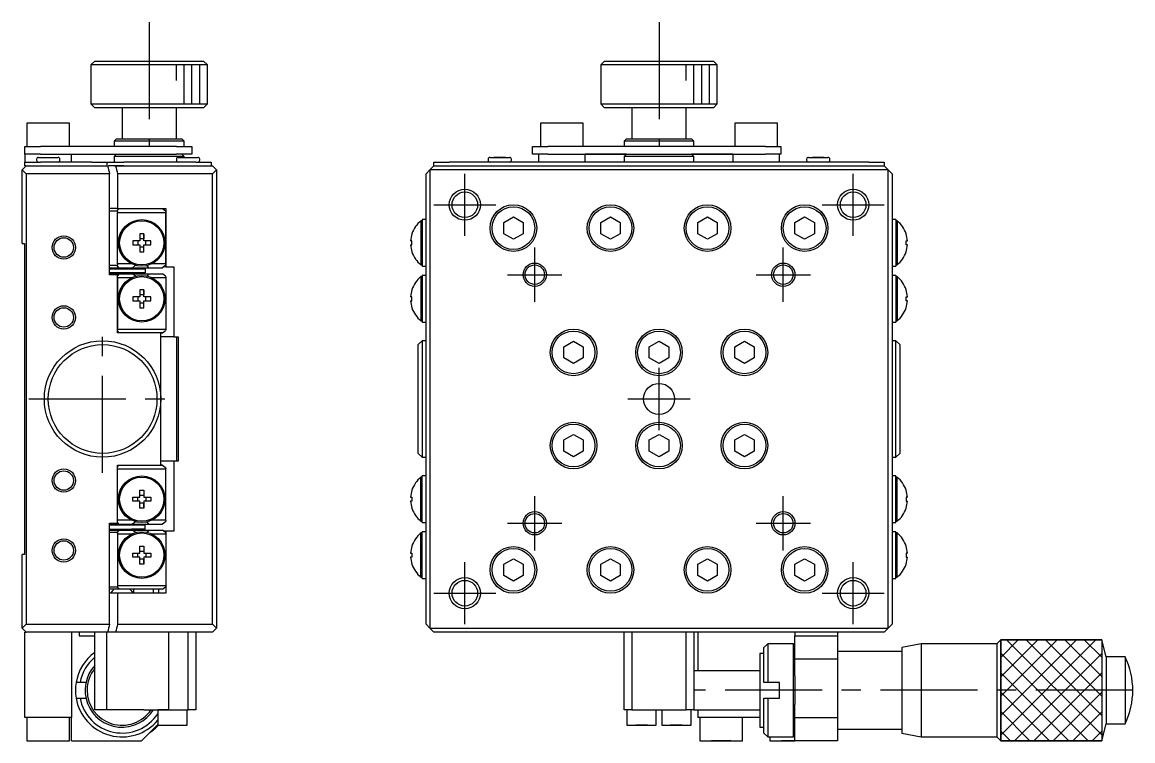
# Model space of a CAD drawing. Extents: x -19 to 366, y -14 to 260.
# Drawn here: x 55.5 to 198.5, y 108.3 to 200.8 of the extents above; entities that cross this region are included whole.
import ezdxf

# ---------------------------------------------------------------- set-up
doc = ezdxf.new("R2010")
doc.units = 0
doc.header["$LTSCALE"] = 10
doc.linetypes.add('CENTER', pattern=[2, 1.25, -0.25, 0.25, -0.25])
doc.layers.get('0').update_dxf_attribs({"linetype": 'CONTINUOUS'})
doc.layers.add('CENTER', color=1, linetype='CENTER')

msp = doc.modelspace()

# ---------------------------------------------------------------- linework, layer by layer
at = {"color": 7, "linetype": 'CONTINUOUS'}
for p, q in [((64.85, 195.750013), (64.35, 195.250013)), ((71.85, 195.250013), (64.35, 195.250013)), ((64.35, 195.250013), (64.35, 190.250013)), ((64.85, 195.750013), (71.85, 195.750013)), ((71.85, 195.750013), (78.85, 195.750013)), ((79.35, 195.250013), (71.85, 195.250013)), ((79.35, 195.250013), (78.85, 195.750013)), ((79.35, 190.250013), (79.35, 195.250013)), ((130.490839, 195.750013), (129.990839, 195.250013)), ((144.990839, 195.250013), (129.990839, 195.250013)), ((129.990839, 195.250013), (129.990839, 190.250013)), ((130.490839, 195.750013), (144.490839, 195.750013)), ((144.990839, 195.250013), (144.490839, 195.750013)), ((144.990839, 190.250013), (144.990839, 195.250013)), ((64.35, 190.250013), (71.85, 190.250013)), ((64.35, 190.250013), (64.85, 189.750013)), ((71.85, 190.250013), (79.35, 190.250013)), ((78.85, 189.750013), (79.35, 190.250013)), ((129.990839, 190.250013), (144.990839, 190.250013)), ((129.990839, 190.250013), (130.490839, 189.750013)), ((144.490839, 189.750013), (144.990839, 190.250013)), ((71.85, 189.750013), (64.85, 189.750013)), ((68.35, 189.750013), (68.35, 185.750013)), ((78.85, 189.750013), (71.85, 189.750013)), ((75.35, 185.750013), (75.35, 189.750013)), ((144.490839, 189.750013), (130.490839, 189.750013)), ((133.990839, 189.750013), (133.990839, 185.750013)), ((140.990839, 185.750013), (140.990839, 189.750013)), ((58.85, 187.750012), (56.1, 187.750012)), ((56.1, 187.750012), (56.1, 184.750012)), ((61.6, 187.750012), (58.85, 187.750012)), ((61.6, 184.750012), (61.6, 187.750012)), ((127.740839, 187.750012), (122.240839, 187.750012)), ((122.240839, 187.750012), (122.240839, 184.750012)), ((127.740839, 184.750012), (127.740839, 187.750012)), ((152.740839, 187.750012), (147.240839, 187.750012)), ((147.240839, 187.750012), (147.240839, 184.750012)), ((152.740839, 184.750012), (152.740839, 187.750012)), ((55.85, 183.750012), (55.85, 184.750012)), ((55.85, 184.750012), (57.85, 184.750012)), ((75.35, 184.750013), (57.85, 184.750012)), ((67.65, 185.750013), (67.35, 185.450013)), ((71.85, 185.450013), (67.35, 185.450013)), ((67.35, 185.450013), (67.35, 184.750013)), ((67.65, 185.750013), (71.85, 185.750013)), ((71.85, 185.750013), (76.05, 185.750013)), ((76.35, 185.450013), (71.85, 185.450013)), ((75.35, 184.750013), (77.35, 184.750013)), ((76.35, 185.450013), (76.05, 185.750013)), ((76.35, 184.750013), (76.35, 185.450013)), ((77.35, 184.750013), (77.35, 183.750013)), ((121.190839, 183.750013), (121.190839, 184.750013)), ((121.190839, 184.750013), (123.190839, 184.750013)), ((151.190839, 184.750013), (123.190839, 184.750013)), ((133.290839, 185.750013), (132.990839, 185.450013)), ((141.990839, 185.450013), (132.990839, 185.450013)), ((132.990839, 185.450013), (132.990839, 184.750013)), ((133.290839, 185.750013), (141.690839, 185.750013)), ((141.990839, 185.450013), (141.690839, 185.750013)), ((141.990839, 184.750013), (141.990839, 185.450013)), ((151.190839, 184.750013), (153.190839, 184.750013)), ((153.190839, 184.750013), (153.190839, 183.750013)), ((57.85, 183.750012), (55.85, 183.750012)), ((55.85, 183.750012), (55.85, 182.750012)), ((57.35, 183.100012), (57.35, 183.000012)), ((57.6, 183.350012), (58.85, 183.350012)), ((57.85, 183.750012), (75.35, 183.750013)), ((58.1, 183.350012), (58.725, 183.350012)), ((58.725, 183.350012), (58.975, 183.350012)), ((58.85, 183.350012), (60.1, 183.350012)), ((58.975, 183.350012), (59.6, 183.350012)), ((60.35, 183.000012), (60.35, 183.100012)), ((61.85, 182.750012), (61.85, 183.750012)), ((67.65, 183.750012), (67.35, 183.450012)), ((71.85, 183.450012), (67.35, 183.450012)), ((67.35, 183.450012), (67.35, 182.750012)), ((76.35, 183.450012), (71.85, 183.450012)), ((77.35, 183.750013), (75.35, 183.750013)), ((75.35, 183.100012), (75.35, 183.000012)), ((75.6, 183.350012), (76.85, 183.350012)), ((76.35, 183.450012), (76.05, 183.750012)), ((76.1, 183.350012), (76.725, 183.350012)), ((76.35, 183.350012), (76.35, 183.450012)), ((76.725, 183.350012), (76.975, 183.350012)), ((76.85, 183.350012), (78.1, 183.350012)), ((76.975, 183.350012), (77.6, 183.350012)), ((78.35, 183.000012), (78.35, 183.100012)), ((115.490839, 183.100012), (115.490839, 183.000012)), ((115.740839, 183.350012), (116.865839, 183.350012)), ((115.740839, 183.350012), (118.240839, 183.350012)), ((116.240839, 183.350012), (116.865839, 183.350012)), ((116.865839, 183.350012), (116.240839, 183.350012)), ((116.865839, 183.350012), (117.115839, 183.350012)), ((116.865839, 183.350012), (117.115839, 183.350012)), ((117.115839, 183.350012), (116.865839, 183.350012)), ((117.115839, 183.350012), (118.240839, 183.350012)), ((117.740839, 183.350012), (117.115839, 183.350012)), ((117.115839, 183.350012), (117.740839, 183.350012)), ((118.490839, 183.000012), (118.490839, 183.100012)), ((123.190839, 183.750013), (121.190839, 183.750013)), ((121.990839, 183.750012), (121.190839, 183.750012)), ((121.990839, 183.750012), (121.990839, 182.750012)), ((123.190839, 183.750013), (151.190839, 183.750013)), ((124.589497, 183.750011), (126.623844, 183.750011)), ((124.589497, 183.750011), (127.05515, 183.750011)), ((126.623844, 183.750011), (133.290837, 183.750011)), ((133.290839, 183.750012), (127.990839, 183.750012)), ((127.990839, 182.750012), (127.990839, 183.750012)), ((128.955885, 183.750013), (128.960757, 183.750013)), ((128.955885, 183.750012), (130.850208, 183.750012)), ((129.100291, 183.750011), (128.960757, 183.750011)), ((129.100291, 183.750011), (131.200512, 183.750013)), ((133.290837, 183.750011), (130.850208, 183.750011)), ((131.200512, 183.750011), (133.290837, 183.750011)), ((133.290839, 183.750012), (132.990839, 183.450012)), ((141.990839, 183.450012), (132.990839, 183.450012)), ((132.990839, 183.450012), (132.990839, 182.750012)), ((146.990839, 183.750012), (141.690839, 183.750012)), ((141.990839, 183.450012), (141.690839, 183.750012)), ((141.690841, 183.750011), (147.757833, 183.750011)), ((143.531469, 183.750011), (141.690841, 183.750011)), ((141.690841, 183.750011), (143.181165, 183.750011)), ((141.990839, 182.750012), (141.990839, 183.450012)), ((143.181165, 183.750012), (145.281387, 183.750013)), ((143.531469, 183.750013), (145.425792, 183.750013)), ((145.42092, 183.750011), (145.281387, 183.750011)), ((145.42092, 183.750011), (145.425792, 183.750011)), ((146.990839, 183.750012), (146.990839, 182.750012)), ((147.326527, 183.750011), (149.79218, 183.750011)), ((147.757833, 183.750011), (149.79218, 183.750011)), ((153.190839, 183.750013), (151.190839, 183.750013)), ((153.190839, 183.750012), (152.990839, 183.750012)), ((152.990839, 182.750012), (152.990839, 183.750012)), ((156.490839, 183.100012), (156.490839, 183.000012)), ((156.740839, 183.350012), (157.865839, 183.350012)), ((156.740839, 183.350012), (159.240839, 183.350012)), ((157.240839, 183.350012), (157.865839, 183.350012)), ((157.865839, 183.350012), (157.240839, 183.350012)), ((157.865839, 183.350012), (158.115839, 183.350012)), ((157.865839, 183.350012), (158.115839, 183.350012)), ((158.115839, 183.350012), (157.865839, 183.350012)), ((158.115839, 183.350012), (159.240839, 183.350012)), ((158.740839, 183.350012), (158.115839, 183.350012)), ((158.115839, 183.350012), (158.740839, 183.350012)), ((159.490839, 183.000012), (159.490839, 183.100012)), ((55.5, 181.750012), (56, 182.250012)), ((55.5, 172.250012), (55.5, 181.750012)), ((56, 181.250012), (55.5, 181.750012)), ((55.85, 182.250012), (55.85, 182.750012)), ((55.85, 182.750012), (57.85, 182.750012)), ((56, 182.250012), (55.85, 182.250012)), ((56, 182.250012), (57.85, 182.250012)), ((58.05, 182.750012), (57.85, 182.750012)), ((57.85, 182.250012), (64.453494, 182.250012)), ((57.85, 182.250012), (64.453494, 182.250012)), ((59.65, 182.750012), (58.05, 182.750012)), ((64.453494, 182.750012), (59.65, 182.750012)), ((64.453494, 182.750012), (66.453494, 182.750012)), ((64.453494, 182.250012), (66.484948, 182.250012)), ((66.453494, 182.750012), (66.620395, 182.750012)), ((66.453494, 182.250012), (66.453494, 182.750012)), ((66.620395, 182.750012), (68.564491, 182.750012)), ((67.426417, 182.250012), (66.620395, 182.250012)), ((67.426417, 182.250012), (67.517159, 182.250012)), ((68.564491, 182.250012), (67.517159, 182.250012)), ((67.517159, 182.250012), (68.564491, 182.250012)), ((76.05, 182.750012), (68.564491, 182.750012)), ((68.564491, 182.250012), (77.85, 182.250012)), ((68.564491, 182.250012), (77.85, 182.250012)), ((77.65, 182.750012), (76.05, 182.750012)), ((77.85, 182.750012), (77.65, 182.750012)), ((77.85, 182.750012), (79.85, 182.750012)), ((77.85, 182.250012), (80, 182.250012)), ((79.85, 182.750012), (79.85, 182.250012)), ((80, 182.250012), (80.5, 181.750012)), ((80.5, 181.750012), (80, 181.250012)), ((80.5, 181.750012), (80.5, 122.750012)), ((107.990839, 181.750012), (107.490839, 181.250012)), ((108.490839, 182.250012), (107.990839, 181.750012)), ((107.990839, 181.750012), (107.990839, 122.750012)), ((166.990839, 181.750012), (107.990839, 181.750012)), ((108.490839, 182.250012), (108.490839, 182.750012)), ((108.490839, 182.750012), (110.490839, 182.750012)), ((108.490839, 182.250012), (166.490839, 182.250012)), ((116.190839, 182.750012), (110.490839, 182.750012)), ((117.790839, 182.750012), (116.190839, 182.750012)), ((157.190839, 182.750012), (117.790839, 182.750012)), ((158.790839, 182.750012), (157.190839, 182.750012)), ((164.490839, 182.750012), (158.790839, 182.750012)), ((164.490839, 182.750012), (166.490839, 182.750012)), ((166.490839, 182.750012), (166.490839, 182.250012)), ((166.990839, 181.750012), (166.490839, 182.250012)), ((166.990839, 122.750012), (166.990839, 181.750012)), ((167.490839, 181.250012), (166.990839, 181.750012)), ((56, 181.250012), (56, 123.250012)), ((66.744322, 181.250012), (56, 181.250012)), ((66.744322, 168.250012), (66.744322, 181.250012)), ((67.778911, 181.250012), (67.778911, 176.750012)), ((80, 181.250012), (67.778911, 181.250012)), ((80, 123.250012), (80, 181.250012)), ((107.490839, 123.250012), (107.490839, 181.250012)), ((167.490839, 181.250012), (167.490839, 123.250012)), ((67.778911, 176.750012), (66.744322, 176.750012)), ((66.744322, 176.450013), (67.725802, 176.450013)), ((67.725802, 176.450013), (67.956984, 176.750013)), ((67.778911, 176.750012), (74.000341, 176.750012)), ((67.778911, 169.650013), (67.778911, 176.250013)), ((67.778911, 176.250013), (74.000341, 176.250013)), ((73.549298, 176.750013), (73.944126, 176.450013)), ((74.000341, 176.750012), (74.000341, 176.250012)), ((74.000341, 169.650013), (74.000341, 176.250013)), ((74.000341, 176.250012), (74.000341, 169.650013)), ((106.831284, 175.200012), (106.831284, 172.350012)), ((106.990839, 175.200012), (106.831284, 175.200012)), ((106.990839, 175.350013), (106.990839, 175.147691)), ((106.990839, 175.350013), (106.990839, 175.200012)), ((107.490839, 175.350013), (106.990839, 175.350013)), ((106.990839, 175.147691), (106.990839, 172.350013)), ((117.490839, 174.9717), (118.740839, 175.693388)), ((117.490839, 173.528325), (117.490839, 174.9717)), ((118.740839, 175.693388), (119.990839, 174.9717)), ((119.990839, 174.9717), (119.990839, 173.528325)), ((129.990839, 174.9717), (131.240839, 175.693388)), ((129.990839, 173.528325), (129.990839, 174.9717)), ((131.240839, 175.693388), (132.490839, 174.9717)), ((132.490839, 174.9717), (132.490839, 173.528325)), ((142.490839, 174.9717), (143.740839, 175.693388)), ((142.490839, 173.528325), (142.490839, 174.9717)), ((143.740839, 175.693388), (144.990839, 174.9717)), ((144.990839, 174.9717), (144.990839, 173.528325)), ((154.990839, 174.9717), (156.240839, 175.693388)), ((154.990839, 173.528325), (154.990839, 174.9717)), ((156.240839, 175.693388), (157.490839, 174.9717)), ((157.490839, 174.9717), (157.490839, 173.528325)), ((167.990839, 175.350013), (167.490839, 175.350013)), ((167.990839, 175.350013), (167.990839, 175.147691)), ((167.990839, 175.350013), (167.990839, 175.200012)), ((168.150394, 175.200012), (167.990839, 175.200012)), ((167.990839, 175.147691), (167.990839, 172.350013)), ((168.150394, 175.200012), (168.150394, 172.350012)), ((71.15, 173.50512), (70.63, 173.50512)), ((70.63, 173.50512), (70.63, 172.610012)), ((71.15, 172.610012), (71.15, 173.50512)), ((71.15, 173.50512), (71.15, 172.868414)), ((105.685396, 173.50512), (105.6771, 173.509167)), ((105.685396, 173.50512), (105.6771, 173.509167)), ((118.740839, 172.806637), (117.490839, 173.528325)), ((119.990839, 173.528325), (118.740839, 172.806637)), ((131.240839, 172.806637), (129.990839, 173.528325)), ((132.490839, 173.528325), (131.240839, 172.806637)), ((143.740839, 172.806637), (142.490839, 173.528325)), ((144.990839, 173.528325), (143.740839, 172.806637)), ((156.240839, 172.806637), (154.990839, 173.528325)), ((157.490839, 173.528325), (156.240839, 172.806637)), ((169.296281, 173.50512), (169.304578, 173.509167)), ((169.296281, 173.50512), (169.304578, 173.509167)), ((55.5, 172.250012), (55.8, 172.250012)), ((55.8, 172.250012), (55.8, 132.250012)), ((70.63, 172.610012), (69.734892, 172.610012)), ((69.734892, 172.610012), (69.734892, 172.090012)), ((69.734892, 172.090012), (70.63, 172.090012)), ((70.371599, 172.610012), (70.371599, 172.090012)), ((71.15, 172.868414), (70.63, 172.868414)), ((70.63, 172.090012), (70.63, 171.194905)), ((70.63, 171.831611), (71.15, 171.831611)), ((71.15, 172.610012), (71.15, 172.868414)), ((72.045108, 172.610012), (71.15, 172.610012)), ((71.15, 172.090012), (72.045108, 172.090012)), ((71.15, 171.194905), (71.15, 172.090012)), ((71.15, 171.831611), (71.15, 172.090012)), ((71.15, 171.194905), (71.15, 171.831611)), ((71.408401, 172.090012), (71.408401, 172.610012)), ((72.045108, 172.090012), (72.045108, 172.610012)), ((105.685396, 172.610012), (105.509154, 172.610012)), ((105.509154, 172.090012), (105.685396, 172.090012)), ((105.685396, 172.090012), (105.685396, 172.610012)), ((106.831284, 172.350012), (106.831284, 169.500012)), ((106.990839, 172.350013), (106.990839, 169.552337)), ((167.990839, 172.350013), (167.990839, 169.552337)), ((168.150394, 172.350012), (168.150394, 169.500012)), ((169.296281, 172.610012), (169.472523, 172.610012)), ((169.296281, 172.090012), (169.296281, 172.610012)), ((169.472523, 172.090012), (169.296281, 172.090012)), ((70.63, 171.194905), (71.15, 171.194905)), ((105.6771, 171.190858), (105.685396, 171.194905)), ((105.6771, 171.190858), (105.685396, 171.194905)), ((169.304578, 171.190858), (169.296281, 171.194905)), ((169.304578, 171.190858), (169.296281, 171.194905)), ((67.725802, 169.450013), (66.744322, 169.450013)), ((66.744322, 169.150013), (67.956984, 169.150013)), ((66.859682, 169.150013), (66.744322, 169.034929)), ((66.744322, 169.000012), (71.345123, 169.000012)), ((66.744322, 169.000012), (67.29242, 169.000012)), ((67.29242, 169.000012), (66.762714, 169.000012)), ((66.762714, 169.000012), (67.127887, 169.000012)), ((67.127887, 169.000012), (70.086271, 169.000012)), ((67.29242, 169.000012), (67.321863, 169.033624)), ((67.321863, 169.033624), (67.354398, 169.070004)), ((67.354398, 169.070004), (67.389791, 169.108893)), ((67.417183, 169.033624), (67.379869, 169.000012)), ((67.389791, 169.108893), (67.427789, 169.150013)), ((67.456905, 169.070004), (67.417183, 169.033624)), ((67.498752, 169.108893), (67.456905, 169.070004)), ((67.542423, 169.150013), (67.498752, 169.108893)), ((67.956984, 169.150013), (67.725802, 169.450013)), ((69.58233, 169.650013), (67.778911, 169.650013)), ((67.956984, 169.150013), (69.700756, 169.150013)), ((69.588833, 169.000012), (69.438791, 169.150013)), ((69.588833, 169.000012), (70.126104, 169.000012)), ((71.345123, 169.000012), (69.588833, 169.000012)), ((69.721098, 169.000012), (69.588833, 169.000012)), ((69.588833, 169.000012), (69.883296, 169.000012)), ((69.883296, 169.000012), (69.588833, 169.000012)), ((70.85, 169.000012), (69.588833, 169.000012)), ((70.100121, 169.456299), (69.700756, 169.150013)), ((69.700756, 169.150013), (71.801383, 169.150013)), ((70.086271, 169.000012), (69.721098, 169.000012)), ((70.068038, 168.999944), (69.963581, 169.149964)), ((70.538169, 169.000012), (70.06782, 169.000012)), ((70.85, 169.000012), (70.06782, 169.000012)), ((70.126104, 169.000012), (70.538169, 169.000012)), ((70.85, 169.150013), (70.85, 169.000012)), ((71.345123, 169.000012), (71.345123, 168.500012)), ((71.801383, 169.150013), (71.585433, 169.432765)), ((71.801383, 169.150013), (73.549298, 169.150013)), ((74.000341, 169.650013), (72.19767, 169.650013)), ((73.944126, 169.450013), (73.549298, 169.150013)), ((74.000341, 169.250012), (73.6554, 169.250012)), ((74.000341, 169.650013), (74.000341, 169.250012)), ((74.000341, 169.250012), (75.039744, 169.250012)), ((75.039744, 169.250012), (75.039744, 160.250012)), ((106.831284, 169.500012), (106.990839, 169.500012)), ((106.990839, 169.552337), (106.990839, 169.350013)), ((106.990839, 169.500012), (106.990839, 169.350013)), ((106.990839, 169.350013), (107.490839, 169.350013)), ((167.490839, 169.350013), (167.990839, 169.350013)), ((167.990839, 169.552337), (167.990839, 169.350013)), ((167.990839, 169.500012), (167.990839, 169.350013)), ((167.990839, 169.500012), (168.150394, 169.500012)), ((71.345123, 168.500012), (66.744322, 168.500012)), ((66.744322, 168.350013), (67.956984, 168.350013)), ((67.778911, 168.250012), (66.744322, 168.250012)), ((66.75753, 168.500012), (66.7886, 168.466401)), ((66.7886, 168.466401), (66.822631, 168.43002)), ((66.846256, 168.466401), (66.810426, 168.500012)), ((66.822631, 168.43002), (66.859381, 168.391132)), ((66.884634, 168.43002), (66.846256, 168.466401)), ((66.859381, 168.391132), (66.898586, 168.350013)), ((66.925287, 168.391132), (66.884634, 168.43002)), ((66.967924, 168.350013), (66.925287, 168.391132)), ((67.260153, 168.500012), (67.410194, 168.350013)), ((67.956984, 168.350013), (67.778879, 168.118944)), ((67.778911, 167.850013), (67.778911, 168.250012)), ((67.778911, 167.850013), (67.778911, 161.250013)), ((69.58233, 167.850013), (67.778911, 167.850013)), ((67.778911, 161.250013), (67.778911, 167.850013)), ((67.956984, 168.350013), (69.700756, 168.350013)), ((69.421196, 168.350013), (69.459194, 168.391132)), ((69.459194, 168.391132), (69.494586, 168.43002)), ((69.494586, 168.43002), (69.527121, 168.466401)), ((69.527121, 168.466401), (69.556565, 168.500012)), ((70.100121, 168.043726), (69.700756, 168.350013)), ((69.700756, 168.350012), (71.801383, 168.350012)), ((69.862753, 168.350013), (70.007698, 168.500012)), ((70.85, 168.500012), (70.85, 168.350013)), ((71.801383, 168.350013), (71.585433, 168.06726)), ((71.801383, 168.350013), (73.549298, 168.350013)), ((74.000341, 167.850013), (72.19767, 167.850013)), ((73.944126, 168.050013), (73.549298, 168.350013)), ((74.000341, 167.850013), (74.000341, 161.250013)), ((106.831284, 168.000012), (106.831284, 165.150012)), ((106.990839, 168.000012), (106.831284, 168.000012)), ((106.990839, 168.150013), (106.990839, 167.947691)), ((106.990839, 168.150013), (106.990839, 168.000012)), ((107.490839, 168.150013), (106.990839, 168.150013)), ((106.990839, 167.947691), (106.990839, 165.150013)), ((167.990839, 168.150013), (167.490839, 168.150013)), ((167.990839, 168.150013), (167.990839, 167.947691)), ((167.990839, 168.150013), (167.990839, 168.000012)), ((168.150394, 168.000012), (167.990839, 168.000012)), ((167.990839, 167.947691), (167.990839, 165.150013)), ((168.150394, 168.000012), (168.150394, 165.150012)), ((71.15, 166.30512), (70.63, 166.30512)), ((70.63, 166.30512), (70.63, 165.410012)), ((71.15, 165.410012), (71.15, 166.30512)), ((71.15, 166.30512), (71.15, 165.668414)), ((105.685396, 166.30512), (105.6771, 166.309167)), ((105.685396, 166.30512), (105.6771, 166.309167)), ((169.296281, 166.30512), (169.304578, 166.309167)), ((169.296281, 166.30512), (169.304578, 166.309167)), ((69.734892, 165.410012), (69.734892, 164.890012)), ((70.63, 165.410012), (69.734892, 165.410012)), ((69.734892, 164.890012), (70.63, 164.890012)), ((70.371599, 165.410012), (70.371599, 164.890012)), ((71.15, 165.668414), (70.63, 165.668414)), ((70.63, 164.890012), (70.63, 163.994905)), ((70.63, 164.631611), (71.15, 164.631611)), ((71.15, 165.410012), (71.15, 165.668414)), ((72.045108, 165.410012), (71.15, 165.410012)), ((71.15, 164.890012), (72.045108, 164.890012)), ((71.15, 163.994905), (71.15, 164.890012)), ((71.15, 164.631611), (71.15, 164.890012)), ((71.15, 163.994905), (71.15, 164.631611)), ((71.408401, 164.890012), (71.408401, 165.410012)), ((72.045108, 164.890012), (72.045108, 165.410012)), ((105.685396, 165.410012), (105.509154, 165.410012)), ((105.509154, 164.890012), (105.685396, 164.890012)), ((105.685396, 164.890012), (105.685396, 165.410012)), ((106.831284, 165.150012), (106.831284, 162.300012)), ((106.990839, 165.150013), (106.990839, 162.352337)), ((167.990839, 165.150013), (167.990839, 162.352337)), ((168.150394, 165.150012), (168.150394, 162.300012)), ((169.296281, 165.410012), (169.472523, 165.410012)), ((169.296281, 164.890012), (169.296281, 165.410012)), ((169.472523, 164.890012), (169.296281, 164.890012)), ((70.63, 163.994905), (71.15, 163.994905)), ((105.6771, 163.990858), (105.685396, 163.994905)), ((105.6771, 163.990858), (105.685396, 163.994905)), ((169.304578, 163.990858), (169.296281, 163.994905)), ((169.304578, 163.990858), (169.296281, 163.994905)), ((106.831284, 162.300012), (106.990839, 162.300012)), ((106.990839, 162.352337), (106.990839, 162.150013)), ((106.990839, 162.300012), (106.990839, 162.150013)), ((106.990839, 162.150013), (107.490839, 162.150013)), ((167.490839, 162.150013), (167.990839, 162.150013)), ((167.990839, 162.352337), (167.990839, 162.150013)), ((167.990839, 162.300012), (167.990839, 162.150013)), ((167.990839, 162.300012), (168.150394, 162.300012)), ((67.778879, 160.981081), (67.956984, 160.750013)), ((67.778911, 161.250013), (74.000341, 161.250013)), ((67.778911, 160.750012), (67.778911, 161.250013)), ((73.35, 160.750012), (67.778911, 160.750012)), ((73.549298, 160.750013), (73.35, 160.750013)), ((73.35, 160.750012), (73.549298, 160.750012)), ((73.35, 152.250012), (73.35, 160.750012)), ((75.039744, 160.250012), (73.35, 160.250012)), ((73.549298, 160.750013), (73.944126, 161.050013)), ((75.039744, 160.250012), (75.559733, 160.250012)), ((75.35, 160.250012), (75.35, 144.250012)), ((75.559733, 160.250012), (75.559733, 144.250012)), ((106.990839, 159.750012), (106.490839, 159.250012)), ((106.490839, 152.250012), (106.490839, 159.250012)), ((106.990839, 159.750012), (106.990839, 152.250012)), ((107.490839, 159.750012), (106.990839, 159.750012)), ((125.240839, 158.9717), (126.490839, 159.693388)), ((125.240839, 157.528325), (125.240839, 158.9717)), ((126.490839, 159.693388), (127.740839, 158.9717)), ((127.740839, 158.9717), (127.740839, 157.528325)), ((136.240839, 158.9717), (137.490839, 159.693388)), ((136.240839, 157.528325), (136.240839, 158.9717)), ((137.490839, 159.693388), (138.740839, 158.9717)), ((138.740839, 158.9717), (138.740839, 157.528325)), ((147.240839, 158.9717), (148.490839, 159.693388)), ((147.240839, 157.528325), (147.240839, 158.9717)), ((148.490839, 159.693388), (149.740839, 158.9717)), ((149.740839, 158.9717), (149.740839, 157.528325)), ((167.990839, 159.750012), (167.490839, 159.750012)), ((167.990839, 152.250012), (167.990839, 159.750012)), ((168.490839, 159.250012), (167.990839, 159.750012)), ((168.490839, 159.250012), (168.490839, 152.250012)), ((126.490839, 156.806637), (125.240839, 157.528325)), ((127.740839, 157.528325), (126.490839, 156.806637)), ((137.490839, 156.806637), (136.240839, 157.528325)), ((138.740839, 157.528325), (137.490839, 156.806637)), ((148.490839, 156.806637), (147.240839, 157.528325)), ((149.740839, 157.528325), (148.490839, 156.806637)), ((73.35, 143.750012), (73.35, 152.250012)), ((106.490839, 145.250012), (106.490839, 152.250012)), ((106.990839, 152.250012), (106.990839, 144.750012)), ((167.990839, 144.750012), (167.990839, 152.250012)), ((168.490839, 152.250012), (168.490839, 145.250012)), ((125.240839, 146.9717), (126.490839, 147.693388)), ((126.490839, 147.693388), (127.740839, 146.9717)), ((136.240839, 146.9717), (137.490839, 147.693388)), ((137.490839, 147.693388), (138.740839, 146.9717)), ((147.240839, 146.9717), (148.490839, 147.693388)), ((148.490839, 147.693388), (149.740839, 146.9717)), ((125.240839, 145.528325), (125.240839, 146.9717)), ((127.740839, 146.9717), (127.740839, 145.528325)), ((136.240839, 145.528325), (136.240839, 146.9717)), ((138.740839, 146.9717), (138.740839, 145.528325)), ((147.240839, 145.528325), (147.240839, 146.9717)), ((149.740839, 146.9717), (149.740839, 145.528325)), ((106.490839, 145.250012), (106.990839, 144.750012)), ((106.990839, 144.750012), (107.490839, 144.750012)), ((126.490839, 144.806637), (125.240839, 145.528325)), ((127.740839, 145.528325), (126.490839, 144.806637)), ((137.490839, 144.806637), (136.240839, 145.528325)), ((138.740839, 145.528325), (137.490839, 144.806637)), ((148.490839, 144.806637), (147.240839, 145.528325)), ((149.740839, 145.528325), (148.490839, 144.806637)), ((167.490839, 144.750012), (167.990839, 144.750012)), ((167.990839, 144.750012), (168.490839, 145.250012)), ((67.778879, 143.518944), (67.956984, 143.750012)), ((67.778911, 143.750012), (73.35, 143.750012)), ((67.778911, 143.250012), (67.778911, 143.750012)), ((67.778911, 136.650012), (67.778911, 143.250012)), ((67.778911, 143.250012), (74.000341, 143.250012)), ((67.778911, 136.650012), (67.778911, 143.250012)), ((75.039744, 144.250012), (73.35, 144.250012)), ((73.549298, 143.750012), (73.35, 143.750012)), ((73.35, 143.750012), (73.549298, 143.750012)), ((73.549298, 143.750012), (73.944126, 143.450012)), ((74.000341, 136.650012), (74.000341, 143.250012)), ((75.039744, 144.250012), (75.039744, 135.250012)), ((75.559733, 144.250012), (75.039744, 144.250012)), ((106.831284, 139.350012), (106.831284, 142.200012)), ((106.990839, 142.200012), (106.831284, 142.200012)), ((106.990839, 142.200012), (106.990839, 142.350012)), ((106.990839, 142.147688), (106.990839, 142.350012)), ((107.490839, 142.350012), (106.990839, 142.350012)), ((106.990839, 139.350012), (106.990839, 142.147688)), ((167.990839, 142.350012), (167.490839, 142.350012)), ((167.990839, 142.147688), (167.990839, 142.350012)), ((167.990839, 142.200012), (167.990839, 142.350012)), ((168.150394, 142.200012), (167.990839, 142.200012)), ((167.990839, 139.350012), (167.990839, 142.147688)), ((168.150394, 139.350012), (168.150394, 142.200012)), ((70.63, 140.50512), (71.15, 140.50512)), ((70.63, 139.610012), (70.63, 140.50512)), ((71.15, 140.50512), (71.15, 139.610012)), ((71.15, 140.50512), (71.15, 139.868414)), ((105.6771, 140.509167), (105.685396, 140.50512)), ((105.6771, 140.509167), (105.685396, 140.50512)), ((169.304578, 140.509167), (169.296281, 140.50512)), ((169.304578, 140.509167), (169.296281, 140.50512)), ((69.734892, 139.610012), (70.63, 139.610012)), ((69.734892, 139.090012), (69.734892, 139.610012)), ((70.63, 139.090012), (69.734892, 139.090012)), ((70.371599, 139.090012), (70.371599, 139.610012)), ((70.63, 139.868414), (71.15, 139.868414)), ((70.63, 138.194905), (70.63, 139.090012)), ((71.15, 138.831611), (70.63, 138.831611)), ((71.15, 139.868414), (71.15, 139.610012)), ((71.15, 139.610012), (72.045108, 139.610012)), ((71.15, 139.090012), (71.15, 138.194905)), ((72.045108, 139.090012), (71.15, 139.090012)), ((71.15, 139.090012), (71.15, 138.831611)), ((71.15, 138.194905), (71.15, 138.831611)), ((71.408401, 139.610012), (71.408401, 139.090012)), ((72.045108, 139.610012), (72.045108, 139.090012)), ((105.509154, 139.610012), (105.685396, 139.610012)), ((105.685396, 139.090012), (105.509154, 139.090012)), ((105.685396, 139.610012), (105.685396, 139.090012)), ((106.831284, 136.500012), (106.831284, 139.350012)), ((106.990839, 136.552334), (106.990839, 139.350012)), ((167.990839, 136.552334), (167.990839, 139.350012)), ((168.150394, 136.500012), (168.150394, 139.350012)), ((169.472523, 139.610012), (169.296281, 139.610012)), ((169.296281, 139.610012), (169.296281, 139.090012)), ((169.296281, 139.090012), (169.472523, 139.090012)), ((71.15, 138.194905), (70.63, 138.194905)), ((105.685396, 138.194905), (105.6771, 138.190858)), ((105.685396, 138.194905), (105.6771, 138.190858)), ((169.296281, 138.194905), (169.304578, 138.190858)), ((169.296281, 138.194905), (169.304578, 138.190858)), ((66.744322, 136.250012), (67.778911, 136.250012)), ((66.744322, 123.250012), (66.744322, 136.250012)), ((66.744322, 136.150012), (67.956984, 136.150012)), ((71.345123, 136.000013), (66.744322, 136.000013)), ((66.75753, 136.000013), (66.7886, 136.033624)), ((66.7886, 136.033624), (66.822631, 136.070005)), ((66.846256, 136.033624), (66.810426, 136.000013)), ((66.822631, 136.070005), (66.859381, 136.108893)), ((66.884634, 136.070005), (66.846256, 136.033624)), ((66.859381, 136.108893), (66.898586, 136.150012)), ((66.925287, 136.108893), (66.884634, 136.070005)), ((66.967924, 136.150012), (66.925287, 136.108893)), ((67.410194, 136.150012), (67.260153, 136.000013)), ((67.956984, 136.150012), (67.778879, 136.381081)), ((69.58233, 136.650012), (67.778911, 136.650012)), ((67.778911, 136.250012), (67.778911, 136.650012)), ((67.956984, 136.150012), (69.700756, 136.150012)), ((69.421196, 136.150012), (69.459194, 136.108893)), ((69.459194, 136.108893), (69.494586, 136.070005)), ((69.494586, 136.070005), (69.527121, 136.033624)), ((69.527121, 136.033624), (69.556565, 136.000013)), ((70.100121, 136.456299), (69.700756, 136.150012)), ((69.700756, 136.150012), (71.801383, 136.150012)), ((70.007698, 136.000013), (69.862753, 136.150012)), ((70.85, 136.150012), (70.85, 136.000013)), ((71.345123, 135.500013), (71.345123, 136.000013)), ((71.801383, 136.150012), (71.585433, 136.432765)), ((71.801383, 136.150012), (73.549298, 136.150012)), ((74.000341, 136.650012), (72.19767, 136.650012)), ((73.944126, 136.450012), (73.549298, 136.150012)), ((106.831284, 136.500012), (106.990839, 136.500012)), ((106.990839, 136.350012), (106.990839, 136.552334)), ((106.990839, 136.350012), (106.990839, 136.500012)), ((106.990839, 136.350012), (107.490839, 136.350012)), ((167.490839, 136.350012), (167.990839, 136.350012)), ((167.990839, 136.350012), (167.990839, 136.552334)), ((167.990839, 136.350012), (167.990839, 136.500012)), ((167.990839, 136.500012), (168.150394, 136.500012)), ((66.744322, 135.500013), (71.345123, 135.500013)), ((66.744322, 135.465096), (66.859682, 135.350012)), ((66.744322, 135.350012), (67.956984, 135.350012)), ((67.725802, 135.050012), (66.744322, 135.050012)), ((66.762714, 135.500013), (67.127887, 135.500013)), ((67.127887, 135.500013), (70.086271, 135.500013)), ((67.297816, 135.493793), (67.326358, 135.461333)), ((67.326358, 135.461333), (67.357672, 135.426396)), ((67.357672, 135.426396), (67.391556, 135.389209)), ((67.417183, 135.466401), (67.379869, 135.500013)), ((67.391556, 135.389209), (67.427789, 135.350012)), ((67.456905, 135.430021), (67.417183, 135.466401)), ((67.498752, 135.391132), (67.456905, 135.430021)), ((67.542423, 135.350012), (67.498752, 135.391132)), ((67.956984, 135.350012), (67.725802, 135.050012)), ((67.778911, 134.850012), (67.778911, 128.250012)), ((69.58233, 134.850012), (67.778911, 134.850012)), ((67.956984, 135.350012), (69.700756, 135.350012)), ((69.438791, 135.350012), (69.588833, 135.500013)), ((69.588833, 135.500013), (70.126104, 135.500013)), ((71.345123, 135.500013), (69.588833, 135.500013)), ((69.721098, 135.500013), (69.588833, 135.500013)), ((69.883296, 135.500013), (69.588833, 135.500013)), ((69.588833, 135.500013), (69.883296, 135.500013)), ((70.85, 135.500013), (69.588833, 135.500013)), ((69.700756, 135.350012), (71.801383, 135.350012)), ((70.100121, 135.043726), (69.700756, 135.350012)), ((70.086271, 135.500013), (69.721098, 135.500013)), ((69.963587, 135.350069), (70.068038, 135.500081)), ((70.538169, 135.500013), (70.067826, 135.500013)), ((70.85, 135.500013), (70.067826, 135.500013)), ((70.126104, 135.500013), (70.538169, 135.500013)), ((70.85, 135.500013), (70.85, 135.350012)), ((71.801383, 135.350012), (71.585433, 135.06726)), ((71.801383, 135.350012), (73.549298, 135.350012)), ((74.000341, 134.850012), (72.19767, 134.850012)), ((73.944126, 135.050012), (73.549298, 135.350012)), ((74.000341, 135.250012), (73.6554, 135.250012)), ((74.000341, 135.250012), (74.000341, 134.850012)), ((75.039744, 135.250012), (74.000341, 135.250012)), ((74.000341, 134.850012), (74.000341, 128.250012)), ((74.000341, 134.850012), (74.000341, 128.250012)), ((106.831284, 132.150012), (106.831284, 135.000012)), ((106.990839, 135.000012), (106.831284, 135.000012)), ((106.990839, 135.000012), (106.990839, 135.150012)), ((106.990839, 134.947688), (106.990839, 135.150012)), ((107.490839, 135.150012), (106.990839, 135.150012)), ((106.990839, 132.150012), (106.990839, 134.947688)), ((167.990839, 135.150012), (167.490839, 135.150012)), ((167.990839, 135.000012), (167.990839, 135.150012)), ((167.990839, 134.947688), (167.990839, 135.150012)), ((168.150394, 135.000012), (167.990839, 135.000012)), ((167.990839, 132.150012), (167.990839, 134.947688)), ((168.150394, 132.150012), (168.150394, 135.000012)), ((70.63, 133.30512), (71.15, 133.30512)), ((70.63, 132.410012), (70.63, 133.30512)), ((71.15, 133.30512), (71.15, 132.410012)), ((71.15, 133.30512), (71.15, 132.668414)), ((105.6771, 133.309167), (105.685396, 133.30512)), ((105.6771, 133.309167), (105.685396, 133.30512)), ((169.304578, 133.309167), (169.296281, 133.30512)), ((169.304578, 133.309167), (169.296281, 133.30512)), ((55.5, 122.750012), (55.5, 132.250012)), ((55.8, 132.250012), (55.5, 132.250012)), ((69.734892, 132.410012), (70.63, 132.410012)), ((69.734892, 131.890012), (69.734892, 132.410012)), ((70.63, 131.890012), (69.734892, 131.890012)), ((70.371599, 131.890012), (70.371599, 132.410012)), ((70.63, 132.668414), (71.15, 132.668414)), ((70.63, 130.994905), (70.63, 131.890012)), ((71.15, 131.631611), (70.63, 131.631611)), ((71.15, 132.668414), (71.15, 132.410012)), ((71.15, 132.410012), (72.045108, 132.410012)), ((71.15, 131.890012), (71.15, 130.994905)), ((72.045108, 131.890012), (71.15, 131.890012)), ((71.15, 131.890012), (71.15, 131.631611)), ((71.15, 130.994905), (71.15, 131.631611)), ((71.408401, 132.410012), (71.408401, 131.890012)), ((72.045108, 132.410012), (72.045108, 131.890012)), ((105.509154, 132.410012), (105.685396, 132.410012)), ((105.685396, 131.890012), (105.509154, 131.890012)), ((105.685396, 132.410012), (105.685396, 131.890012)), ((106.831284, 129.300012), (106.831284, 132.150012)), ((106.990839, 129.352334), (106.990839, 132.150012)), ((117.490839, 130.9717), (118.740839, 131.693388)), ((118.740839, 131.693388), (119.990839, 130.9717)), ((129.990839, 130.9717), (131.240839, 131.693388)), ((131.240839, 131.693388), (132.490839, 130.9717)), ((142.490839, 130.9717), (143.740839, 131.693388)), ((143.740839, 131.693388), (144.990839, 130.9717)), ((154.990839, 130.9717), (156.240839, 131.693388)), ((156.240839, 131.693388), (157.490839, 130.9717)), ((167.990839, 129.352334), (167.990839, 132.150012)), ((168.150394, 129.300012), (168.150394, 132.150012)), ((169.472523, 132.410012), (169.296281, 132.410012)), ((169.296281, 132.410012), (169.296281, 131.890012)), ((169.296281, 131.890012), (169.472523, 131.890012)), ((71.15, 130.994905), (70.63, 130.994905)), ((105.685396, 130.994905), (105.6771, 130.990858)), ((105.685396, 130.994905), (105.6771, 130.990858)), ((117.490839, 129.528325), (117.490839, 130.9717)), ((119.990839, 130.9717), (119.990839, 129.528325)), ((129.990839, 129.528325), (129.990839, 130.9717)), ((132.490839, 130.9717), (132.490839, 129.528325)), ((142.490839, 129.528325), (142.490839, 130.9717)), ((144.990839, 130.9717), (144.990839, 129.528325)), ((154.990839, 129.528325), (154.990839, 130.9717)), ((157.490839, 130.9717), (157.490839, 129.528325)), ((169.296281, 130.994905), (169.304578, 130.990858)), ((169.296281, 130.994905), (169.304578, 130.990858)), ((106.831284, 129.300012), (106.990839, 129.300012)), ((106.990839, 129.150012), (106.990839, 129.352334)), ((106.990839, 129.150012), (106.990839, 129.300012)), ((106.990839, 129.150012), (107.490839, 129.150012)), ((118.740839, 128.806637), (117.490839, 129.528325)), ((119.990839, 129.528325), (118.740839, 128.806637)), ((131.240839, 128.806637), (129.990839, 129.528325)), ((132.490839, 129.528325), (131.240839, 128.806637)), ((143.740839, 128.806637), (142.490839, 129.528325)), ((144.990839, 129.528325), (143.740839, 128.806637)), ((156.240839, 128.806637), (154.990839, 129.528325)), ((157.490839, 129.528325), (156.240839, 128.806637)), ((167.490839, 129.150012), (167.990839, 129.150012)), ((167.990839, 129.150012), (167.990839, 129.352334)), ((167.990839, 129.150012), (167.990839, 129.300012)), ((167.990839, 129.300012), (168.150394, 129.300012)), ((66.744322, 128.050012), (67.725802, 128.050012)), ((67.956984, 127.750012), (66.744322, 127.750012)), ((67.1, 127.500013), (66.85, 127.250013)), ((67.35, 127.750013), (67.1, 127.500013)), ((67.725802, 128.050012), (67.956984, 127.750012)), ((67.778911, 128.250012), (74.000341, 128.250012)), ((73.549298, 127.750012), (67.956984, 127.750012)), ((69.6, 127.500013), (69.35, 127.750013)), ((69.85, 127.250013), (69.6, 127.500013)), ((69.85, 127.750012), (69.85, 127.250012)), ((72.362049, 127.750077), (72.345243, 127.250012)), ((73.111819, 127.250012), (73.09256, 127.750128)), ((73.549298, 127.750012), (73.944126, 128.050012)), ((74.000341, 128.250012), (74.000341, 127.250012)), ((67.778911, 127.250012), (66.744322, 127.250012)), ((67.778911, 127.250012), (67.778911, 123.250012)), ((74.000341, 127.250012), (67.778911, 127.250012)), ((55.5, 122.750012), (56, 123.250012)), ((56, 123.250012), (66.744322, 123.250012)), ((67.778911, 123.250012), (80, 123.250012)), ((80, 123.250012), (80.5, 122.750012)), ((107.490839, 123.250012), (107.990839, 122.750012)), ((166.990839, 122.750012), (167.490839, 123.250012)), ((56, 122.250012), (55.5, 122.750012)), ((55.85, 111.250012), (55.85, 122.250012)), ((55.85, 122.250012), (56, 122.250012)), ((66.484948, 122.250012), (56, 122.250012)), ((61.85, 122.250012), (61.85, 111.250012)), ((62.85, 122.250012), (62.85, 121.750012)), ((62.85, 121.750012), (64.85, 121.750012)), ((64.85, 112.250012), (64.85, 122.250012)), ((66.35, 122.250012), (66.35, 112.250012)), ((67.517159, 122.250012), (66.484948, 122.250012)), ((80, 122.250012), (67.517159, 122.250012)), ((74.342278, 122.250012), (74.342278, 112.250012)), ((76.85, 112.250012), (76.85, 122.250012)), ((77.85, 122.250012), (77.85, 112.250012)), ((80.5, 122.750012), (80, 122.250012)), ((107.990839, 122.750012), (108.490839, 122.250012)), ((107.990839, 122.750012), (166.990839, 122.750012)), ((166.490839, 122.250012), (108.490839, 122.250012)), ((132.990839, 112.250012), (132.990839, 122.250012)), ((133.990839, 122.250012), (133.990839, 112.250012)), ((140.990839, 112.250012), (140.990839, 122.250012)), ((141.990839, 122.250012), (141.990839, 112.250012)), ((142.490839, 122.250012), (142.490839, 117.250008)), ((154.990837, 122.250012), (154.990837, 121.750012)), ((154.990838, 121.750012), (160.490839, 121.750012)), ((154.990839, 118.750012), (154.990838, 121.750012)), ((160.490839, 122.250012), (160.490839, 121.750012)), ((160.490839, 121.750012), (160.490839, 118.750012)), ((166.490839, 122.250012), (166.990839, 122.750012)), ((151.490839, 120.750012), (150.990839, 120.250012)), ((150.990839, 119.500012), (150.990839, 120.250012)), ((150.990839, 115.750012), (150.990839, 120.250012)), ((151.490839, 120.750012), (151.490839, 115.750012)), ((154.790839, 120.750012), (151.490839, 120.750012)), ((154.790839, 114.750012), (154.790839, 120.750012)), ((154.990839, 120.550012), (154.790839, 120.750012)), ((171.240838, 120.750008), (168.740839, 120.250009)), ((168.740839, 120.250009), (168.740839, 109.250015)), ((171.240838, 120.750008), (171.240838, 108.750016)), ((180.990843, 120.750008), (171.240838, 120.750008)), ((181.490845, 121.250011), (180.990843, 120.750008)), ((180.990843, 120.750008), (180.990843, 108.750016)), ((181.490845, 121.250011), (181.490845, 108.250013)), ((194.490846, 121.250011), (181.490845, 121.250011)), ((181.490845, 121.250011), (194.490846, 121.250011)), ((181.490845, 108.250013), (181.490845, 121.250011)), ((194.490846, 121.250011), (194.490846, 108.250013)), ((195.080334, 119.050012), (194.490846, 121.250011)), ((194.490846, 121.250011), (194.490846, 108.250013)), ((150.490839, 119.500012), (150.490839, 114.749701)), ((150.990819, 119.500012), (150.490839, 119.500012)), ((160.490839, 118.750012), (154.990839, 118.750012)), ((154.990839, 116.591208), (154.990839, 118.750012)), ((168.740839, 119.750012), (160.490839, 119.750012)), ((160.490839, 118.750012), (160.490839, 111.250012)), ((195.080334, 119.050012), (195.080334, 110.450012)), ((197.490845, 119.050012), (195.080334, 119.050012)), ((197.490845, 119.050012), (197.490845, 110.450012)), ((150.490839, 117.250008), (141.990839, 117.250008)), ((154.990839, 116.591208), (154.990839, 114.750012)), ((62.941673, 115.750012), (62.43392, 115.750012)), ((63.706456, 115.750012), (62.941673, 115.750012)), ((150.490839, 114.749701), (150.490839, 110.000012)), ((151.490839, 115.750012), (150.990839, 115.750012)), ((152.990839, 115.750012), (151.490839, 115.750012)), ((152.990839, 113.750012), (152.990839, 115.750012)), ((154.790839, 108.750012), (154.790839, 114.750012)), ((154.990839, 114.750012), (154.990839, 112.908817)), ((62.43392, 113.750012), (62.941673, 113.750012)), ((62.941673, 113.750012), (63.706456, 113.750012)), ((150.990839, 109.250012), (150.990839, 113.750012)), ((150.990839, 113.750012), (151.490839, 113.750012)), ((151.490839, 113.750012), (151.490839, 108.750012)), ((151.490839, 113.750012), (152.990839, 113.750012)), ((66.35, 112.250012), (64.85, 112.250012)), ((71.18, 112.250012), (66.35, 112.250012)), ((71.18, 112.250012), (74.342278, 112.250012)), ((74.342278, 112.250012), (72.95, 112.250012)), ((72.95, 112.250012), (72.95, 110.250012)), ((74.342278, 112.250012), (76.85, 112.250012)), ((76.75, 110.250012), (76.75, 112.250012)), ((77.85, 112.250012), (76.85, 112.250012)), ((133.990839, 112.250012), (132.990839, 112.250012)), ((133.340839, 112.250012), (133.340839, 110.250012)), ((133.990839, 112.250012), (140.990839, 112.250012)), ((137.140839, 110.250012), (137.140839, 112.250012)), ((137.840839, 112.250012), (137.840839, 110.250012)), ((141.990839, 112.250012), (140.990839, 112.250012)), ((141.640839, 110.250012), (141.640839, 112.250012)), ((141.990839, 112.250016), (150.490839, 112.250016)), ((142.490839, 112.250016), (142.490839, 111.250012)), ((154.990839, 111.250012), (154.990839, 112.908817)), ((61.85, 111.250012), (55.85, 111.250012)), ((56.1, 111.250012), (56.1, 108.250012)), ((61.6, 108.250012), (61.6, 111.250012)), ((61.85, 108.250012), (61.85, 111.250012)), ((70.85, 108.250012), (72.95, 110.350012)), ((72.95, 110.250012), (74.85, 110.250012)), ((74.85, 110.250012), (76.75, 110.250012)), ((133.340839, 110.250012), (137.140839, 110.250012)), ((133.340839, 110.250012), (137.140839, 110.250012)), ((134.490839, 110.250012), (135.240839, 110.250012)), ((135.240839, 110.250012), (134.490839, 110.250012)), ((135.990839, 110.250012), (135.240839, 110.250012)), ((135.240839, 110.250012), (135.990839, 110.250012)), ((137.840839, 110.250012), (141.640839, 110.250012)), ((137.840839, 110.250012), (141.640839, 110.250012)), ((138.990839, 110.250012), (139.740839, 110.250012)), ((139.740839, 110.250012), (138.990839, 110.250012)), ((140.490839, 110.250012), (139.740839, 110.250012)), ((139.740839, 110.250012), (140.490839, 110.250012)), ((150.490839, 111.250012), (142.490839, 111.250012)), ((142.740839, 111.250012), (142.740839, 108.250012)), ((148.240839, 108.250012), (148.240839, 111.250012)), ((154.990839, 111.250012), (160.490839, 111.250012)), ((154.990839, 108.250012), (154.990839, 111.250012)), ((160.490839, 111.250012), (160.490839, 108.250012)), ((194.490846, 108.250013), (195.080334, 110.450012)), ((195.080334, 110.450012), (197.490845, 110.450012)), ((150.490839, 110.000012), (150.990819, 110.000012)), ((150.990839, 109.250012), (150.990839, 110.000012)), ((150.990839, 109.250012), (151.490839, 108.750012)), ((151.490839, 108.750012), (154.790839, 108.750012)), ((151.740839, 108.750012), (151.740839, 108.250012)), ((154.790839, 108.750012), (154.990839, 108.950012)), ((160.490839, 109.750012), (168.740839, 109.750012)), ((168.740839, 109.250015), (171.240838, 108.750016)), ((171.240838, 108.750016), (180.990843, 108.750016)), ((180.990843, 108.750016), (181.490845, 108.250013)), ((56.1, 108.250012), (58.85, 108.250012)), ((58.85, 108.250012), (61.6, 108.250012)), ((61.85, 108.250012), (70.85, 108.250012)), ((142.740839, 108.250012), (148.240839, 108.250012)), ((142.740839, 108.250012), (148.240839, 108.250012)), ((144.240839, 108.250012), (145.490839, 108.250012)), ((145.490839, 108.250012), (144.240839, 108.250012)), ((146.740839, 108.250012), (145.490839, 108.250012)), ((145.490839, 108.250012), (146.740839, 108.250012)), ((151.740839, 108.250012), (154.990839, 108.250012)), ((151.740839, 108.250012), (154.990839, 108.250012)), ((153.240839, 108.250012), (154.490839, 108.250012)), ((154.490839, 108.250012), (153.240839, 108.250012)), ((154.990839, 108.250012), (154.490839, 108.250012)), ((154.490839, 108.250012), (154.990839, 108.250012)), ((160.490839, 108.250012), (154.990839, 108.250012)), ((181.490845, 108.250013), (194.490846, 108.250013)), ((194.490846, 108.250013), (181.490845, 108.250013))]:
    msp.add_line(p, q, dxfattribs=at)
at = {"color": 3, "linetype": 'CONTINUOUS'}
for p, q in [((75.35, 193.250013), (75.35, 195.250013)), ((76.35, 190.250013), (76.35, 195.250013)), ((77.35, 190.250013), (77.35, 195.250013)), ((78.35, 190.250013), (78.35, 195.250013)), ((140.990839, 193.250013), (140.990839, 195.250013)), ((141.990839, 190.250013), (141.990839, 195.250013)), ((142.990839, 190.250013), (142.990839, 195.250013)), ((143.990839, 190.250013), (143.990839, 195.250013)), ((69.850005, 127.750012), (69.850005, 127.25003)), ((181.490845, 118.990845), (183.750011, 121.250011)), ((181.490845, 116.490845), (186.250011, 121.250011)), ((181.490845, 113.990845), (188.750011, 121.250011)), ((181.490845, 111.490845), (191.250011, 121.250011)), ((181.490845, 108.990845), (193.750011, 121.250011)), ((182.249989, 121.250011), (194.490846, 109.009154)), ((184.749989, 121.250011), (194.490846, 111.509154)), ((187.249989, 121.250011), (194.490846, 114.009154)), ((189.749989, 121.250011), (194.490846, 116.509154)), ((192.249989, 121.250011), (194.490846, 119.009154)), ((181.490845, 119.509155), (192.749987, 108.250013)), ((183.250013, 108.250013), (194.490846, 119.490846)), ((181.490845, 117.009155), (190.249987, 108.250013)), ((185.750013, 108.250013), (194.490846, 116.990846)), ((181.490845, 114.509155), (187.749987, 108.250013)), ((188.250013, 108.250013), (194.490846, 114.490846)), ((181.490845, 112.009155), (185.249987, 108.250013)), ((190.750013, 108.250013), (194.490846, 111.990846)), ((181.490845, 109.509155), (182.749987, 108.250013)), ((193.250013, 108.250013), (194.490846, 109.490846))]:
    msp.add_line(p, q, dxfattribs=at)
for centre, radius in [((112.490839, 177.250012), 2), ((162.490839, 177.250012), 2), ((60.85, 171.750012), 1.5), ((121.490839, 168.250012), 1.5), ((153.490839, 168.250012), 1.5), ((60.85, 162.750012), 1.5), ((60.85, 141.750012), 1.5), ((121.490839, 136.250012), 1.5), ((153.490839, 136.250012), 1.5), ((60.85, 132.750012), 1.5), ((112.490839, 127.250012), 2), ((162.490839, 127.250012), 2)]:
    msp.add_circle(centre, radius, dxfattribs=at)
at = {"color": 7, "linetype": 'CONTINUOUS'}
for centre, radius in [((112.490839, 177.250012), 1.65), ((162.490839, 177.250012), 1.65), ((118.740839, 174.250012), 3), ((118.740839, 174.250012), 2.75), ((131.240839, 174.250012), 3), ((131.240839, 174.250012), 2.75), ((143.740839, 174.250012), 3), ((143.740839, 174.250012), 2.75), ((156.240839, 174.250012), 3), ((156.240839, 174.250012), 2.75), ((70.89, 172.350013), 3), ((70.89, 172.350012), 2.85), ((60.85, 171.750012), 1.25), ((121.490839, 168.250012), 1.25), ((153.490839, 168.250012), 1.25), ((70.89, 165.150013), 3), ((70.89, 165.150012), 2.85), ((60.85, 162.750012), 1.25), ((126.490839, 158.250012), 3), ((126.490839, 158.250012), 2.75), ((137.490839, 158.250012), 3), ((137.490839, 158.250012), 2.75), ((148.490839, 158.250012), 3), ((148.490839, 158.250012), 2.75), ((65.85, 152.250012), 7.5), ((65.85, 152.250012), 7), ((137.490839, 152.250012), 2), ((126.490839, 146.250012), 3), ((126.490839, 146.250012), 2.75), ((137.490839, 146.250012), 3), ((137.490839, 146.250012), 2.75), ((148.490839, 146.250012), 3), ((148.490839, 146.250012), 2.75), ((60.85, 141.750012), 1.25), ((70.89, 139.350012), 3), ((70.89, 139.350012), 2.85), ((121.490839, 136.250012), 1.25), ((153.490839, 136.250012), 1.25), ((70.89, 132.150012), 3), ((70.89, 132.150012), 2.85), ((60.85, 132.750012), 1.25), ((118.740839, 130.250012), 3), ((118.740839, 130.250012), 2.75), ((131.240839, 130.250012), 3), ((131.240839, 130.250012), 2.75), ((143.740839, 130.250012), 3), ((143.740839, 130.250012), 2.75), ((156.240839, 130.250012), 3), ((156.240839, 130.250012), 2.75), ((112.490839, 127.250012), 1.65), ((162.490839, 127.250012), 1.65)]:
    msp.add_circle(centre, radius, dxfattribs=at)
for centre, radius, start, end in [((57.6, 183.100012), 0.25, 90, 180), ((60.1, 183.100012), 0.25, 0, 90), ((75.6, 183.100012), 0.25, 90, 180), ((78.1, 183.100012), 0.25, 0, 90), ((115.740839, 183.100012), 0.25, 90, 180), ((118.240839, 183.100012), 0.25, 0, 90), ((156.740839, 183.100012), 0.25, 90, 180), ((159.240839, 183.100012), 0.25, 0, 90), ((57.6, 183.000012), 0.25, 180, 270), ((60.1, 183.000012), 0.25, 270, 0), ((180.35, 211.250012), 117.5, 194.288736, 194.792497), ((180.35, 211.250012), 116.5, 194.414029, 194.922409), ((75.6, 183.000012), 0.25, 180, 270), ((78.1, 183.000012), 0.25, 270, 0), ((115.740839, 183.000012), 0.25, 180, 270), ((118.240839, 183.000012), 0.25, 270, 0), ((156.740839, 183.000012), 0.25, 180, 270), ((159.240839, 183.000012), 0.25, 270, 0), ((180.35, 206.250013), 116.5, 194.820638, 194.922409), ((180.35, 206.250013), 110.5, 195.64542, 195.753141), ((109.190839, 172.350012), 3.7, 129.621835, 161.74269), ((165.790839, 172.350012), 3.7, 18.25731, 50.378165), ((109.190839, 172.350012), 3.690854, 161.761995, 175.960487), ((165.790839, 172.350012), 3.690854, 4.039513, 18.238005), ((109.190839, 172.350012), 3.690854, 184.039513, 198.238005), ((165.790839, 172.350012), 3.690854, 341.761995, 355.960487), ((109.190839, 172.350012), 3.7, 198.25731, 230.378165), ((165.790839, 172.350012), 3.7, 309.621835, 341.74269), ((180.35, 139.650013), 116.5, 165.077591, 165.179362), ((180.35, 139.650013), 110.5, 164.246859, 164.35458), ((180.35, 197.850013), 110.5, 195.64542, 195.753141), ((109.190839, 165.150012), 3.7, 129.621835, 161.74269), ((165.790839, 165.150012), 3.7, 18.25731, 50.378165), ((109.190839, 165.150012), 3.690854, 161.761995, 175.960487), ((165.790839, 165.150012), 3.690854, 4.039513, 18.238005), ((109.190839, 165.150012), 3.690854, 184.039513, 198.238005), ((165.790839, 165.150012), 3.690854, 341.761995, 355.960487), ((109.190839, 165.150012), 3.7, 198.25731, 230.378165), ((165.790839, 165.150012), 3.7, 309.621835, 341.74269), ((180.35, 131.250013), 110.5, 164.246859, 164.35458), ((180.35, 173.250012), 110.5, 195.64542, 195.753141), ((109.190839, 139.350012), 3.7, 129.621835, 161.74269), ((165.790839, 139.350012), 3.7, 18.25731, 50.378165), ((109.190839, 139.350012), 3.690854, 161.761995, 175.960487), ((165.790839, 139.350012), 3.690854, 4.039513, 18.238005), ((109.190839, 139.350012), 3.690854, 184.039513, 198.238005), ((165.790839, 139.350012), 3.690854, 341.761995, 355.960487), ((109.190839, 139.350012), 3.7, 198.25731, 230.378165), ((165.790839, 139.350012), 3.7, 309.621835, 341.74269), ((180.35, 106.650012), 110.5, 164.246859, 164.35458), ((180.35, 164.850012), 116.5, 194.820638, 194.922409), ((180.35, 164.850012), 110.5, 195.64542, 195.753141), ((109.190839, 132.150012), 3.7, 129.621835, 161.74269), ((165.790839, 132.150012), 3.7, 18.25731, 50.378165), ((109.190839, 132.150012), 3.690854, 161.761995, 175.960487), ((165.790839, 132.150012), 3.690854, 4.039513, 18.238005), ((109.190839, 132.150012), 3.690854, 184.039513, 198.238005), ((165.790839, 132.150012), 3.690854, 341.761995, 355.960487), ((109.190839, 132.150012), 3.7, 198.25731, 230.378165), ((165.790839, 132.150012), 3.7, 309.621835, 341.74269), ((180.35, 98.250012), 116.5, 165.077591, 165.179362), ((180.35, 98.250012), 110.5, 164.246859, 164.35458), ((180.35, 93.250012), 117.5, 165.207503, 165.711264), ((180.35, 93.250012), 116.5, 165.077591, 165.585971), ((68.35, 114.750012), 6, 125.685335, 170.405932), ((68.35, 114.750012), 5.5, 129.521196, 169.524318), ((188.745844, 114.750012), 9.745001, 333.816209, 26.183791), ((68.35, 114.750012), 4.75, 137.463102, 328.243136), ((68.35, 114.750012), 6, 170.405932, 189.594068), ((68.35, 114.750012), 6, 189.594068, 320.055495), ((68.35, 114.750012), 5.5, 190.475682, 326.758097), ((68.35, 114.750012), 6.499999, 303.257207, 316.18693)]:
    msp.add_arc(centre, radius, start, end, dxfattribs=at)
at = {"color": 3, "linetype": 'CONTINUOUS'}
for start, end in [(141.057559, 180), (180, 326.251011)]:
    msp.add_arc((68.35, 114.750012), 4.5, start, end, dxfattribs=at)
at = {"layer": 'CENTER', "color": 1, "linetype": 'CENTER'}
for p, q in [((71.85, 200.750013), (71.85, 184.750013)), ((137.490839, 200.750013), (137.490839, 184.750013)), ((112.490839, 173.250012), (112.490839, 181.250012)), ((162.490839, 173.250012), (162.490839, 181.250012)), ((108.490839, 177.250012), (116.490839, 177.250012)), ((158.490839, 177.250012), (166.490839, 177.250012)), ((121.490839, 164.750012), (121.490839, 171.750012)), ((153.490839, 164.750012), (153.490839, 171.750012)), ((117.990839, 168.250012), (124.990839, 168.250012)), ((149.990839, 168.250012), (156.990839, 168.250012)), ((65.85, 142.750012), (65.85, 161.750012)), ((137.490839, 148.250012), (137.490839, 156.250012)), ((56.35, 152.250012), (75.35, 152.250012)), ((133.490839, 152.250012), (141.490839, 152.250012)), ((121.490839, 132.750012), (121.490839, 139.750012)), ((153.490839, 132.750012), (153.490839, 139.750012)), ((117.990839, 136.250012), (124.990839, 136.250012)), ((149.990839, 136.250012), (156.990839, 136.250012)), ((112.490839, 123.250012), (112.490839, 131.250012)), ((162.490839, 123.250012), (162.490839, 131.250012)), ((108.490839, 127.250012), (116.490839, 127.250012)), ((158.490839, 127.250012), (166.490839, 127.250012)), ((198.490846, 114.750012), (141.990839, 114.750012))]:
    msp.add_line(p, q, dxfattribs=at)

doc.saveas('drawing.dxf')
